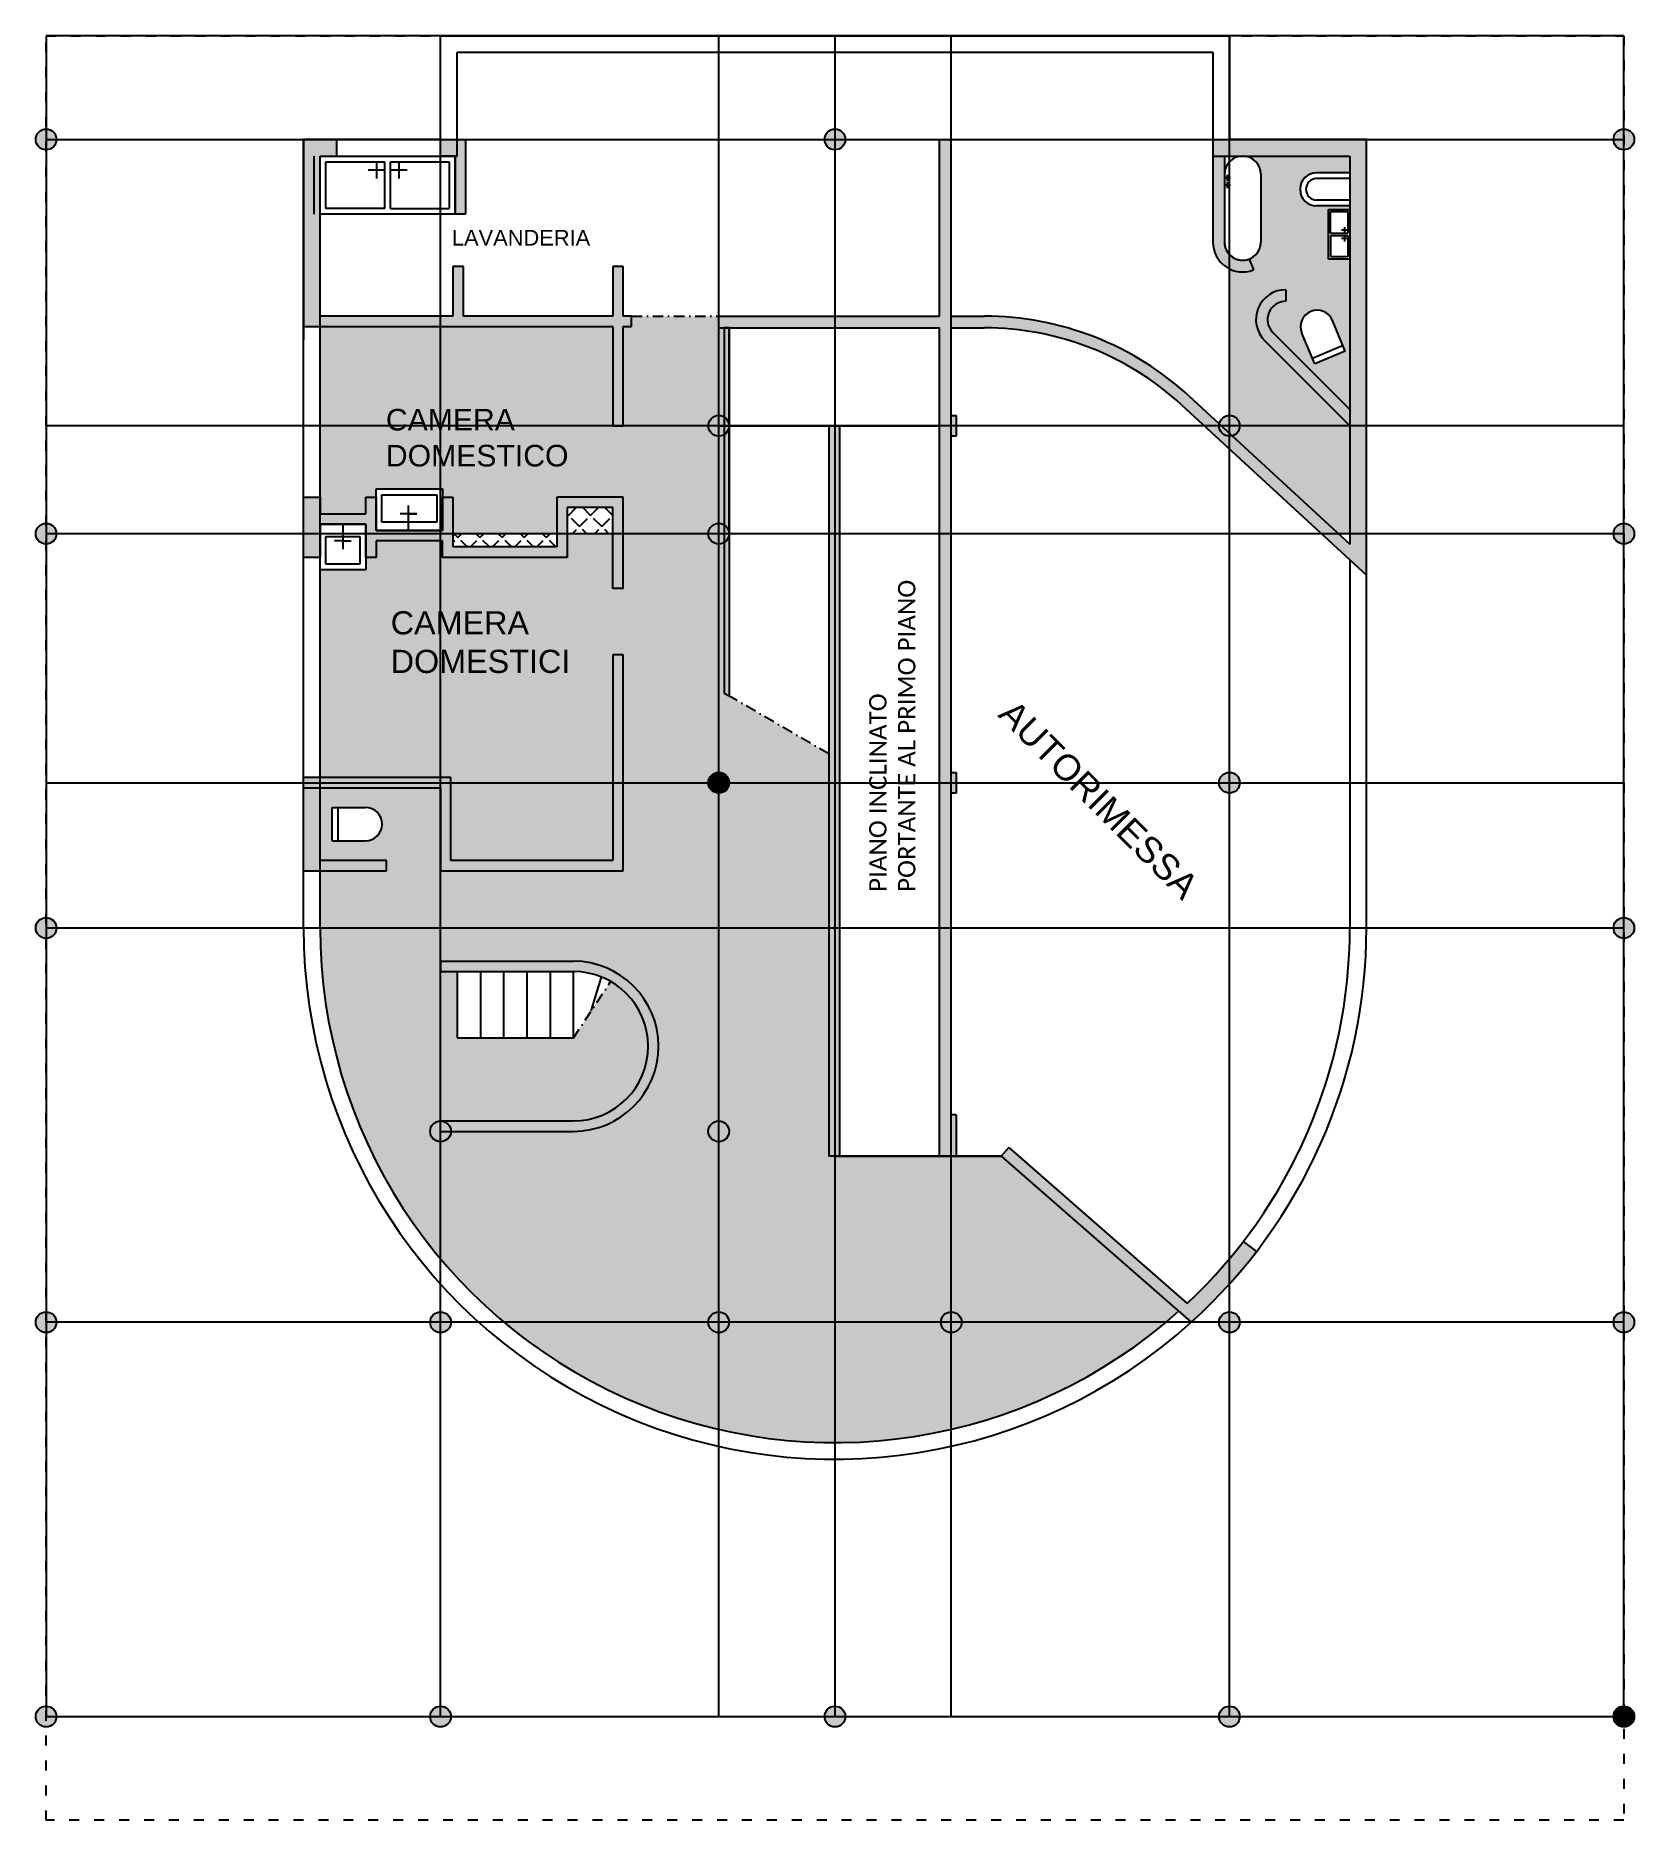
# Model space of a CAD drawing. Header units: millimetres. Extents: x 19789 to 21714, y 21259 to 23409.
import ezdxf

# ---------------------------------------------------------------- set-up
doc = ezdxf.new("R2010")
doc.units = ezdxf.units.MM
doc.linetypes.add('ACAD_ISO03W100', pattern=[30, 12, -18])
doc.linetypes.add('DASHDOT', pattern=[25.4, 12.7, -6.35, 0, -6.35])
for name, color, linetype in [('Costruzione', 1, 'Continuous'), ('Didascalie', 7, 'Continuous'), ('Layer Proiezione', 2, 'Continuous'), ('Murature', 7, 'Continuous'), ('Pavimentazioni', 8, 'Continuous'), ('Sanitari', 100, 'Continuous'), ('Serramenti', 4, 'Continuous')]:
    doc.layers.add(name, color=color, linetype=linetype)
doc.styles.get("Standard").update_dxf_attribs({"font": 'arial.ttf'})

msp = doc.modelspace()

# ---------------------------------------------------------------- hatches: boundary and pattern name
at = {"layer": 'DEFPOINTS'}
h = msp.add_hatch(color=256, dxfattribs=at)
h.dxf.hatch_style = 1
h.paths.add_polyline_path([(21268.7, 23041.1), (21371.2, 22938.6), (21371.2, 22958.4), (21278.6, 23051, -0.66958), (21294.1, 23088.6), (21294.1, 23102.6, 0.669274)])
at = {"layer": 'Murature'}
h = msp.add_hatch(color=256, dxfattribs=at)
h.dxf.hatch_style = 1
h.paths.add_polyline_path([(21713.7, 23283.6, 1), (21688.7, 23283.6, 1)])
h.paths.add_polyline_path([(21713.7, 22808.6, 1), (21688.7, 22808.6, 1)])
h.paths.add_polyline_path([(21688.7, 22333.6, 1), (21713.7, 22333.6, 1)])
h.paths.add_polyline_path([(21688.7, 21858.6, 1), (21713.7, 21858.6, 1)])
h.paths.add_polyline_path([(21213.7, 21383.6, 1), (21238.7, 21383.6, 1)])
h.paths.add_polyline_path([(21238.7, 21858.6, 1), (21213.7, 21858.6, 1)])
h.paths.add_polyline_path([(20763.7, 21383.6, 1), (20738.7, 21383.6, 1)])
h.paths.add_polyline_path([(20263.7, 21383.6, 1), (20288.7, 21383.6, 1)])
h.paths.add_polyline_path([(19813.7, 21383.6, 1), (19788.7, 21383.6, 1)])
h.paths.add_polyline_path([(20288.7, 21858.6, 1), (20263.7, 21858.6, 1)])
h.paths.add_polyline_path([(19813.7, 21858.6, 1), (19788.7, 21858.6, 1)])
h.paths.add_polyline_path([(19813.7, 22333.6, 1), (19788.7, 22333.6, 1)])
h.paths.add_polyline_path([(19788.7, 22808.6, 1), (19813.7, 22808.6, 1)])
h.paths.add_polyline_path([(20598.7, 22938.6, 1), (20623.7, 22938.6, 1)])
h.paths.add_polyline_path([(20763.7, 23283.6, 1), (20738.7, 23283.6, 1)])
h.paths.add_polyline_path([(19788.7, 23283.6, 1), (19813.7, 23283.6, 1)])
h = msp.add_hatch(color=256, dxfattribs=at)
h.dxf.hatch_style = 1
h.paths.add_polyline_path([(20151.2, 23283.6), (20111.2, 23283.6), (20111.2, 23058.1), (20131.2, 23058.1), (20131.2, 23263.6), (20151.2, 23263.6)])
h.paths.add_polyline_path([(20303.7, 23130.6), (20291.2, 23130.6), (20291.2, 23070.6), (20276.2, 23070.6), (20276.2, 23058.1), (20483.7, 23058.1), (20483.7, 22938.1), (20496.2, 22938.1), (20496.2, 23058.1), (20506.2, 23058.1), (20506.2, 23070.6), (20496.2, 23070.6), (20496.2, 23130.6), (20483.7, 23130.6), (20483.7, 23070.6), (20303.7, 23070.6)])
h.paths.add_polyline_path([(20276.2, 23070.6), (20131.2, 23070.6), (20131.2, 23058.1), (20276.2, 23058.1)])
h = msp.add_hatch(color=256, dxfattribs=at)
h.dxf.hatch_style = 1
h.paths.add_polyline_path([(20306.2, 23283.6), (20296.2, 23283.6), (20296.2, 23263.6), (20293.7, 23263.6), (20293.7, 23193.6), (20306.2, 23193.6)])
h.paths.add_polyline_path([(20296.2, 23283.6), (20276.2, 23283.6), (20276.2, 23263.6), (20293.7, 23263.6), (20296.2, 23263.6)])
h = msp.add_hatch(color=256, dxfattribs=at)
h.dxf.hatch_style = 1
h.paths.add_polyline_path([(20931.2, 23070.6), (20891.2, 23070.6), (20891.2, 23283.6), (20877.2, 23283.6), (20877.2, 23070.6), (20751.2, 23070.6), (20751.2, 23056.6), (20877.2, 23056.6), (20877.2, 22808.6), (20891.2, 22808.6), (20891.2, 22926.1), (20897.2, 22926.1), (20897.2, 22951.1), (20891.2, 22951.1), (20891.2, 23056.6), (20931.2, 23056.6, -0.188356), (21168.4, 22963.9), (21226.2, 22910.7), (21226.2, 22926.1, -0.414214), (21213.7, 22938.6, -0.048937), (21214, 22941), (21177.9, 22974.2, 0.188356)])
h.paths.add_polyline_path([(20751.2, 23070.6), (20611.2, 23070.6), (20611.2, 23056.6), (20751.2, 23056.6)])
h.paths.add_polyline_path([(20623.7, 23056.6), (20617.7, 23056.6), (20617.7, 22949.3, -0.261728), (20623.7, 22938.6)])
h.paths.add_polyline_path([(20751.2, 22938.6), (20743.7, 22938.6), (20743.7, 22808.6), (20751.2, 22808.6)])
h.paths.add_polyline_path([(20757.2, 22938.6), (20751.2, 22938.6), (20751.2, 22808.6), (20757.2, 22808.6)], flags=17)
h.paths.add_polyline_path([(20751.2, 22808.6), (20743.7, 22808.6), (20743.7, 22333.6), (20751.2, 22333.6)])
h.paths.add_polyline_path([(20757.2, 22808.6), (20751.2, 22808.6), (20751.2, 22333.6), (20757.2, 22333.6)])
h.paths.add_polyline_path([(20623.7, 22938.6, -0.261728), (20617.7, 22927.9), (20617.7, 22819.3, -0.261728), (20623.7, 22808.6)])
h.paths.add_polyline_path([(20623.7, 22808.6, -0.261728), (20617.7, 22797.9), (20617.7, 22616.6), (20623.7, 22613.1)])
h.paths.add_polyline_path([(20891.2, 22808.6), (20877.2, 22808.6), (20877.2, 22333.6), (20891.2, 22333.6), (20891.2, 22496.1), (20897.2, 22496.1), (20897.2, 22521.1), (20891.2, 22521.1)])
h.paths.add_polyline_path([(20751.2, 22333.6), (20743.7, 22333.6), (20743.7, 22058.6), (20751.2, 22058.6)])
h.paths.add_polyline_path([(20757.2, 22333.6), (20751.2, 22333.6), (20751.2, 22058.6), (20757.2, 22058.6)])
h.paths.add_polyline_path([(20891.2, 22333.6), (20877.2, 22333.6), (20877.2, 22058.6), (20897.2, 22058.6), (20897.2, 22108.6), (20891.2, 22108.6)])
h.paths.add_polyline_path([(21391.2, 22808.6), (21371.2, 22808.6), (21371.2, 22796.1), (21357.6, 22808.6), (21337, 22808.6), (21391.2, 22758.6)])
h.paths.add_polyline_path([(21229.7, 22926.6, -0.069359), (21226.2, 22926.1), (21226.2, 22910.7), (21337, 22808.6), (21357.6, 22808.6)])
h.paths.add_polyline_path([(21391.2, 23283.6), (21226.2, 23283.6), (21226.2, 23263.6), (21371.2, 23263.6), (21371.2, 22808.6), (21391.2, 22808.6)])
h.paths.add_polyline_path([(21226.2, 23283.6), (21206.2, 23283.6), (21206.2, 23263.6), (21226.2, 23263.6)], flags=17)
h = msp.add_hatch(color=256, dxfattribs=at)
h.dxf.hatch_style = 1
h.paths.add_polyline_path([(21220.2, 23263.6), (21206.2, 23263.6), (21206.2, 23160, 0.285049), (21226.2, 23127.8), (21226.2, 23144.9, -0.191536), (21220.2, 23160)])
h.paths.add_polyline_path([(21250, 23139.5, -0.303217), (21226.2, 23144.9), (21226.2, 23127.8, 0.208928), (21255, 23126.4)])
h = msp.add_hatch(color=256, dxfattribs=at)
h.dxf.hatch_style = 1
h.paths.add_polyline_path([(20598.7, 22808.6, 1), (20623.7, 22808.6, 1)])
h.paths.add_polyline_path([(20598.7, 22088.6, 1), (20623.7, 22088.6, 1)])
h.paths.add_polyline_path([(20288.7, 22088.6, 1), (20263.7, 22088.6, 1)])
h.paths.add_polyline_path([(20623.7, 21858.6, 1), (20598.7, 21858.6, 1)])
h.paths.add_polyline_path([(20878.7, 21858.6, 1), (20903.7, 21858.6, 1)])
h.paths.add_polyline_path([(21213.7, 22508.6, 1), (21238.7, 22508.6, 1)])
h.paths.add_polyline_path([(21238.7, 22938.6, 1), (21213.7, 22938.6, 1)])
h = msp.add_hatch(color=256, dxfattribs=at)
h.dxf.hatch_style = 1
h.paths.add_polyline_path([(20496.2, 22852.6), (20416.2, 22852.6), (20416.2, 22808.6), (20428.7, 22808.6), (20428.7, 22840.1), (20483.7, 22840.1), (20483.7, 22808.6), (20496.2, 22808.6)])
h.paths.add_polyline_path([(20496.2, 22808.6), (20483.7, 22808.6), (20483.7, 22742.6), (20496.2, 22742.6), (20496.2, 22752.6)])
h.paths.add_polyline_path([(20428.7, 22808.6), (20416.2, 22808.6), (20416.2, 22792.6), (20291.2, 22792.6), (20291.2, 22808.6), (20276.2, 22808.6), (20276.2, 22800.1), (20278.7, 22800.1), (20278.7, 22780.1), (20428.7, 22780.1)])
h.paths.add_polyline_path([(20291.2, 22852.6), (20278.7, 22852.6), (20278.7, 22812.6), (20276.2, 22812.6), (20276.2, 22808.6), (20291.2, 22808.6)])
h.paths.add_polyline_path([(20198.7, 22852.6), (20186.2, 22852.6), (20186.2, 22832.6), (20131.2, 22832.6), (20131.2, 22820.1), (20186.2, 22820.1), (20186.2, 22808.6), (20276.2, 22808.6), (20276.2, 22812.6), (20198.7, 22812.6)])
h.paths.add_polyline_path([(20276.2, 22808.6), (20186.2, 22808.6), (20186.2, 22780.1), (20198.7, 22780.1), (20198.7, 22800.1), (20276.2, 22800.1)])
h.paths.add_polyline_path([(20131.2, 22820.1), (20131.2, 22832.6), (20131.2, 22852.6), (20111.2, 22852.6), (20111.2, 22808.6), (20131.2, 22808.6)])
h.paths.add_polyline_path([(20131.2, 22808.6), (20111.2, 22808.6), (20111.2, 22780.1), (20131.2, 22780.1)])
h = msp.add_hatch(color=256, dxfattribs=at)
h.dxf.hatch_style = 1
h.paths.add_polyline_path([(20288.7, 22508.6), (20276.2, 22508.6), (20276.2, 22402.6), (20496.2, 22402.6), (20496.2, 22508.6), (20483.7, 22508.6), (20483.7, 22415.1), (20288.7, 22415.1)])
h.paths.add_polyline_path([(20496.2, 22662.6), (20483.7, 22662.6), (20483.7, 22508.6), (20496.2, 22508.6)])
h.paths.add_polyline_path([(20288.7, 22515.1), (20276.2, 22515.1), (20276.2, 22508.6), (20288.7, 22508.6)])
h.paths.add_polyline_path([(20276.2, 22515.1), (20131.2, 22515.1), (20131.2, 22508.6), (20276.2, 22508.6)])
h.paths.add_polyline_path([(20276.2, 22508.6), (20131.2, 22508.6), (20131.2, 22502.6), (20276.2, 22502.6)])
h.paths.add_polyline_path([(20131.2, 22515.1), (20111.2, 22515.1), (20111.2, 22508.6), (20131.2, 22508.6)])
h.paths.add_polyline_path([(20131.2, 22508.6), (20111.2, 22508.6), (20111.2, 22502.6), (20131.2, 22502.6)])
h = msp.add_hatch(color=256, dxfattribs=at)
h.dxf.hatch_style = 1
h.paths.add_polyline_path([(20598.7, 22508.6, 1), (20623.7, 22508.6, 1)])
h = msp.add_hatch(color=256, dxfattribs=at)
h.dxf.hatch_style = 1
h.paths.add_polyline_path([(20131.2, 22502.6), (20111.2, 22502.6), (20111.2, 22402.6), (20131.2, 22402.6)])
h.paths.add_polyline_path([(20211.2, 22415.1), (20131.2, 22415.1), (20131.2, 22402.6), (20211.2, 22402.6)])
h = msp.add_hatch(color=256, dxfattribs=at)
h.dxf.hatch_style = 1
h.paths.add_polyline_path([(20436.2, 22293.6), (20276.2, 22293.6), (20276.2, 22281.1), (20436.2, 22281.1, -1), (20436.2, 22101.1), (20276.2, 22101.1, -0.414214), (20288.7, 22088.6), (20436.2, 22088.6, 1)])
h = msp.add_hatch(color=256, dxfattribs=at)
h.dxf.hatch_style = 1
h.paths.add_polyline_path([(20960.4, 22069.1), (20951.2, 22058.6), (21180.2, 21858.6, 0.025471), (21226.2, 21904.7), (21226.2, 21935.1, -0.029869), (21175.4, 21881.4)])
h.paths.add_polyline_path([(21226.2, 21904.7), (21226.2, 21935.1, 0.010681), (21242.8, 21955.8), (21258.9, 21943.9, -0.01993)])
h = msp.add_hatch(color=256, dxfattribs=at)
h.dxf.hatch_style = 1
h.paths.add_polyline_path([(21688.7, 21383.6, 1), (21713.7, 21383.6, 1)])
at = {"layer": 'Pavimentazioni', "linetype": 'DASHDOT', "transparency": 33554559}
h = msp.add_hatch(dxfattribs=at)
h.set_pattern_fill('ANGLE', color=256, scale=2.6, angle=45)
h.set_pattern_definition([(45, (0, 0), (-12.841766, 12.841766), [13.208, -4.953]), (135, (0, 0), (-12.841766, -12.841766), [13.208, -4.953])])
h.paths.add_polyline_path([(20483.7, 23058.1), (20276.2, 23058.1), (20276.2, 22862.6), (20278.7, 22862.6), (20278.7, 22852.6), (20291.2, 22852.6), (20291.2, 22808.6), (20416.2, 22808.6), (20416.2, 22852.6), (20496.2, 22852.6), (20496.2, 22808.6), (20598.7, 22808.6, -0.585127), (20617.7, 22819.3), (20617.7, 22927.9, -0.585127), (20598.7, 22938.6, -0.585127), (20617.7, 22949.3), (20617.7, 23056.6), (20611.2, 23056.6), (20611.2, 23070.6), (20506.2, 23070.6), (20506.2, 23058.1), (20496.2, 23058.1), (20496.2, 22938.1), (20483.7, 22938.1)])
h.paths.add_polyline_path([(20276.2, 23058.1), (20131.2, 23058.1), (20131.2, 22832.6), (20186.2, 22832.6), (20186.2, 22852.6), (20198.7, 22852.6), (20198.7, 22862.6), (20276.2, 22862.6)])
h.paths.add_polyline_path([(20276.2, 22800.1), (20198.7, 22800.1), (20198.7, 22780.1), (20186.2, 22780.1), (20186.2, 22765.1), (20131.2, 22765.1), (20131.2, 22515.1), (20276.2, 22515.1)])
h.paths.add_polyline_path([(20617.7, 22797.9, -0.585127), (20598.7, 22808.6), (20496.2, 22808.6), (20496.2, 22752.6), (20496.2, 22742.6), (20483.7, 22742.6), (20483.7, 22808.6), (20428.7, 22808.6), (20428.7, 22780.1), (20276.2, 22780.1), (20276.2, 22515.1), (20288.7, 22515.1), (20288.7, 22415.1), (20483.7, 22415.1), (20483.7, 22662.6), (20496.2, 22662.6), (20496.2, 22402.6), (20276.2, 22402.6), (20276.2, 22333.6), (20743.7, 22333.6), (20743.7, 22543.6), (20617.7, 22616.6)])
h.paths.add_polyline_path([(20623.7, 22508.6, -1), (20598.7, 22508.6, -1)], flags=16)
h.paths.add_polyline_path([(20276.2, 22402.6), (20276.2, 22502.6), (20131.2, 22502.6), (20131.2, 22415.1), (20211.2, 22415.1), (20211.2, 22402.6), (20131.2, 22402.6), (20131.2, 22333.6), (20276.2, 22333.6)])
h.paths.add_polyline_path([(20185.9, 22438.8), (20145.9, 22438.8), (20145.9, 22478.8), (20185.9, 22478.8, -1)], flags=16)
h.paths.add_polyline_path([(20276.2, 22333.6), (20131.2, 22333.6, 0.176293), (20276.2, 21935.1), (20276.2, 22076.1, -0.414214), (20263.7, 22088.6, -0.414214), (20276.2, 22101.1)])
h.paths.add_polyline_path([(20481, 22269.1), (20436.2, 22201.1), (20296.2, 22201.1), (20296.2, 22281.1), (20276.2, 22281.1), (20276.2, 22101.1), (20436.2, 22101.1, 0.768319)], flags=17)
h.paths.add_polyline_path([(20751.2, 22058.6), (20743.7, 22058.6), (20743.7, 22333.6), (20276.2, 22333.6), (20276.2, 22293.6), (20436.2, 22293.6, -1), (20436.2, 22088.6), (20288.7, 22088.6, -0.414214), (20276.2, 22076.1), (20276.2, 21935.1, 0.043727), (20352.8, 21858.6), (20598.7, 21858.6, -1), (20623.7, 21858.6), (20751.2, 21858.6)])
h.paths.add_polyline_path([(20598.7, 22088.6, -1), (20623.7, 22088.6, -1)], flags=16)
h.paths.add_polyline_path([(20951.2, 22058.6), (20751.2, 22058.6), (20751.2, 21858.6), (20878.7, 21858.6, -1), (20903.7, 21858.6), (21149.7, 21858.6, 0.008159), (21165, 21871.8)])
h.paths.add_polyline_path([(21149.7, 21858.6), (20903.7, 21858.6, -1), (20878.7, 21858.6), (20751.2, 21858.6), (20751.2, 21713.6, 0.176293)])
h.paths.add_polyline_path([(20751.2, 21858.6), (20623.7, 21858.6, -1), (20598.7, 21858.6), (20352.8, 21858.6, 0.176293), (20751.2, 21713.6)])
h.paths.add_polyline_path([(21268.7, 23041.1, -0.669274), (21294.1, 23102.6), (21294.1, 23088.6, 0.66958), (21278.6, 23051), (21371.2, 22958.4), (21371.2, 23139.5), (21345.5, 23139.5), (21345.5, 23199.1), (21371.2, 23199.1), (21371.2, 23203.5), (21331.2, 23203.5, -1), (21331.2, 23243.5), (21371.2, 23243.5), (21371.2, 23263.6), (21242.2, 23263.6, -0.414214), (21264.2, 23241.6), (21264.2, 23160, -0.311253), (21250, 23139.5), (21255, 23126.4, -0.208928), (21226.2, 23127.8), (21226.2, 22951.1, -0.414214), (21238.7, 22938.6, -0.335223), (21229.7, 22926.6), (21357.6, 22808.6), (21371.2, 22808.6), (21371.2, 22938.6)])
h.paths.add_polyline_path([(21328.9, 23013.3), (21313.4, 23050.2, -1), (21350.3, 23065.6), (21365.7, 23028.7)], flags=16)
h = msp.add_hatch(dxfattribs=at)
h.set_pattern_fill('ANGLE', color=256, scale=2.7, angle=45)
h.set_pattern_definition([(45, (0, 0), (-13.33568, 13.33568), [13.716, -5.1435]), (135, (0, 0), (-13.33568, -13.33568), [13.716, -5.1435])])
h.paths.add_polyline_path([(20483.7, 22840.1), (20428.7, 22840.1), (20428.7, 22808.6), (20483.7, 22808.6)])
h.paths.add_polyline_path([(20416.2, 22808.6), (20291.2, 22808.6), (20291.2, 22792.6), (20416.2, 22792.6)])

# ---------------------------------------------------------------- linework, layer by layer
at = {"layer": 'Costruzione'}
for p, q in [((21701.2, 23408.6), (19801.2, 23408.6)), ((19801.2, 23408.6), (19801.2, 21383.6)), ((20276.2, 21383.6), (20276.2, 23408.6)), ((20611.2, 21383.6), (20611.2, 23408.6)), ((20751.2, 23408.6), (20751.2, 21383.6)), ((20891.2, 21383.6), (20891.2, 23408.6)), ((21226.2, 21383.6), (21226.2, 23408.6)), ((21701.2, 21383.6), (21701.2, 23408.6)), ((19801.2, 23283.6), (21701.2, 23283.6)), ((21701.2, 22938.6), (19801.2, 22938.6)), ((21701.2, 22808.6), (19801.2, 22808.6)), ((19801.2, 22508.6), (21701.2, 22508.6)), ((19801.2, 22333.6), (21701.2, 22333.6)), ((21701.2, 21858.6), (19801.2, 21858.6)), ((19801.2, 21383.6), (21701.2, 21383.6))]:
    msp.add_line(p, q, dxfattribs=at)
at = {"layer": 'Costruzione', "linetype": 'DASHDOT'}
for p, q in [((20506.2, 23070.6), (20611.2, 23070.6)), ((20743.7, 22543.6), (20617.7, 22616.6)), ((20436.2, 22201.1), (20481, 22269.1))]:
    msp.add_line(p, q, dxfattribs=at)
at = {"layer": 'DEFPOINTS'}
for p, q in [((20151.2, 23283.6), (20111.2, 23283.6)), ((20111.2, 23283.6), (20111.2, 23058.1)), ((20131.2, 23070.6), (20131.2, 23263.6)), ((20131.2, 23263.6), (20151.2, 23263.6)), ((20151.2, 23263.6), (20151.2, 23283.6)), ((21294.1, 23102.6), (21294.1, 23088.6)), ((20623.7, 23056.6), (20623.7, 22613.1)), ((20617.7, 22616.6), (20623.7, 22613.1))]:
    msp.add_line(p, q, dxfattribs=at)
for radius in [36, 22]:
    msp.add_arc((21294.1, 23066.6), radius, 90, 225.1735, dxfattribs=at)
at = {"layer": 'Layer Proiezione', "linetype": 'ACAD_ISO03W100'}
for p, q in [((19801.2, 21258.6), (19801.2, 23408.6)), ((19801.2, 23408.6), (21701.2, 23408.6)), ((21701.2, 23408.6), (21701.2, 21258.6)), ((21701.2, 21258.6), (19801.2, 21258.6))]:
    msp.add_line(p, q, dxfattribs=at)
at = {"layer": 'Murature'}
for p, q in [((20276.2, 23283.6), (20276.2, 23408.6)), ((20276.2, 23408.6), (21226.2, 23408.6)), ((21226.2, 23408.6), (21226.2, 23283.6)), ((20296.2, 23263.6), (20296.2, 23388.6)), ((20296.2, 23388.6), (21206.2, 23388.6)), ((21206.2, 23388.6), (21206.2, 23263.6)), ((20111.2, 22333.6), (20111.2, 23283.6)), ((20111.2, 23283.6), (20276.2, 23283.6)), ((20131.2, 23283.6), (20111.2, 23283.6)), ((20111.2, 23283.6), (20111.2, 23042.6)), ((20131.2, 22333.6), (20131.2, 23263.6)), ((20131.2, 23263.6), (20296.2, 23263.6)), ((20276.2, 23283.6), (20306.2, 23283.6)), ((20276.2, 23263.6), (20276.2, 23283.6)), ((20293.7, 23263.6), (20276.2, 23263.6)), ((20293.7, 23193.6), (20293.7, 23263.6)), ((20306.2, 23283.6), (20306.2, 23193.6)), ((20877.2, 23283.6), (20891.2, 23283.6)), ((20877.2, 23070.6), (20877.2, 23283.6)), ((20891.2, 23070.6), (20891.2, 23283.6)), ((21206.2, 23263.6), (21371.2, 23263.6)), ((21206.2, 23263.6), (21206.2, 23160)), ((21220.2, 23263.6), (21220.2, 23160)), ((21391.2, 23283.6), (21226.2, 23283.6)), ((21371.2, 23263.6), (21371.2, 22796.1)), ((21391.2, 22333.6), (21391.2, 23283.6)), ((20306.2, 23193.6), (20293.7, 23193.6)), ((21250, 23139.5), (21255, 23126.4)), ((20303.7, 23130.6), (20291.2, 23130.6)), ((20291.2, 23130.6), (20291.2, 23070.6)), ((20303.7, 23070.6), (20303.7, 23130.6)), ((20496.2, 23130.6), (20483.7, 23130.6)), ((20483.7, 23130.6), (20483.7, 23070.6)), ((20496.2, 23070.6), (20496.2, 23130.6)), ((20291.2, 23070.6), (20131.2, 23070.6)), ((20483.7, 23070.6), (20303.7, 23070.6)), ((20506.2, 23070.6), (20496.2, 23070.6)), ((20506.2, 23058.1), (20506.2, 23070.6)), ((20611.2, 23056.6), (20611.2, 23070.6)), ((20611.2, 23070.6), (20877.2, 23070.6)), ((20891.2, 23070.6), (20931.2, 23070.6)), ((20111.2, 23058.1), (20483.7, 23058.1)), ((20483.7, 23058.1), (20483.7, 22938.1)), ((20496.2, 22938.1), (20496.2, 23058.1)), ((20496.2, 23058.1), (20506.2, 23058.1)), ((20611.2, 23056.6), (20877.2, 23056.6)), ((20623.7, 23056.6), (20617.7, 23056.6)), ((20617.7, 23056.6), (20617.7, 22616.6)), ((20623.7, 22808.6), (20623.7, 23056.6)), ((20877.2, 22058.6), (20877.2, 23056.6)), ((20891.2, 22951.1), (20891.2, 23056.6)), ((20891.2, 23056.6), (20931.2, 23056.6)), ((21278.6, 23051), (21371.2, 22958.4)), ((21268.7, 23041.1), (21371.2, 22938.6)), ((21168.4, 22963.9), (21391.2, 22758.6)), ((21177.9, 22974.2), (21371.2, 22796.1)), ((20891.2, 22951.1), (20897.2, 22951.1)), ((20897.2, 22951.1), (20897.2, 22926.1)), ((20496.2, 22938.1), (20483.7, 22938.1)), ((20611.2, 22938.6), (20877.2, 22938.6)), ((20623.7, 22938.6), (20743.7, 22938.6)), ((20743.7, 22938.6), (20743.7, 22058.6)), ((20757.2, 22058.6), (20757.2, 22938.6)), ((20891.2, 22521.1), (20891.2, 22926.1)), ((20897.2, 22926.1), (20891.2, 22926.1)), ((20111.2, 22780.1), (20111.2, 22852.6)), ((20111.2, 22852.6), (20131.2, 22852.6)), ((20131.2, 22852.6), (20131.2, 22832.6)), ((20186.2, 22832.6), (20186.2, 22852.6)), ((20186.2, 22852.6), (20198.7, 22852.6)), ((20198.7, 22852.6), (20198.7, 22812.6)), ((20278.7, 22812.6), (20278.7, 22852.6)), ((20278.7, 22852.6), (20291.2, 22852.6)), ((20291.2, 22852.6), (20291.2, 22792.6)), ((20496.2, 22852.6), (20416.2, 22852.6)), ((20416.2, 22852.6), (20416.2, 22792.6)), ((20483.7, 22840.1), (20428.7, 22840.1)), ((20428.7, 22840.1), (20428.7, 22780.1)), ((20483.7, 22742.6), (20483.7, 22840.1)), ((20496.2, 22752.6), (20496.2, 22852.6)), ((20131.2, 22832.6), (20186.2, 22832.6)), ((20186.2, 22820.1), (20131.2, 22820.1)), ((20131.2, 22820.1), (20131.2, 22780.1)), ((20186.2, 22780.1), (20186.2, 22820.1)), ((20198.7, 22812.6), (20278.7, 22812.6)), ((20278.7, 22800.1), (20198.7, 22800.1)), ((20198.7, 22800.1), (20198.7, 22780.1)), ((20278.7, 22780.1), (20278.7, 22800.1)), ((20416.2, 22792.6), (20291.2, 22792.6)), ((20131.2, 22780.1), (20111.2, 22780.1)), ((20198.7, 22780.1), (20186.2, 22780.1)), ((20428.7, 22780.1), (20278.7, 22780.1)), ((21371.2, 22777), (21371.2, 22333.6)), ((20496.2, 22742.6), (20496.2, 22752.6)), ((20496.2, 22742.6), (20483.7, 22742.6)), ((20496.2, 22662.6), (20483.7, 22662.6)), ((20483.7, 22662.6), (20483.7, 22415.1)), ((20496.2, 22402.6), (20496.2, 22662.6)), ((20288.7, 22515.1), (20111.2, 22515.1)), ((20288.7, 22415.1), (20288.7, 22515.1)), ((20891.2, 22521.1), (20897.2, 22521.1)), ((20897.2, 22521.1), (20897.2, 22496.1)), ((20111.2, 22502.6), (20276.2, 22502.6)), ((20276.2, 22502.6), (20276.2, 22402.6)), ((20891.2, 22108.6), (20891.2, 22496.1)), ((20897.2, 22496.1), (20891.2, 22496.1)), ((20211.2, 22415.1), (20131.2, 22415.1)), ((20211.2, 22402.6), (20211.2, 22415.1)), ((20483.7, 22415.1), (20288.7, 22415.1)), ((20111.2, 22402.6), (20211.2, 22402.6)), ((20276.2, 22402.6), (20496.2, 22402.6)), ((20276.2, 22293.6), (20436.2, 22293.6)), ((20276.2, 22293.6), (20276.2, 22281.1)), ((20276.2, 22281.1), (20436.2, 22281.1)), ((20276.2, 22281.1), (20296.2, 22281.1)), ((20296.2, 22281.1), (20296.2, 22201.1)), ((20324.2, 22281.1), (20324.2, 22201.1)), ((20352.2, 22281.1), (20352.2, 22201.1)), ((20380.2, 22281.1), (20380.2, 22201.1)), ((20408.2, 22281.1), (20408.2, 22201.1)), ((20436.2, 22201.1), (20436.2, 22281.1)), ((20457.7, 22233.7), (20470, 22274.5)), ((20296.2, 22201.1), (20436.2, 22201.1)), ((20897.2, 22108.6), (20891.2, 22108.6)), ((20897.2, 22108.6), (20897.2, 22058.6)), ((20276.2, 22101.1), (20436.2, 22101.1)), ((20276.2, 22088.6), (20436.2, 22088.6)), ((20960.4, 22069.1), (20951.2, 22058.6)), ((20960.4, 22069.1), (21175.4, 21881.4)), ((20951.2, 22058.6), (20743.7, 22058.6)), ((20751.2, 22058.6), (20951.2, 22058.6)), ((20751.2, 22058.6), (20877.2, 22058.6)), ((20877.2, 22058.6), (20757.2, 22058.6)), ((20951.2, 22058.6), (21180.2, 21858.6)), ((21242.8, 21955.8), (21258.9, 21943.9))]:
    msp.add_line(p, q, dxfattribs=at)
for centre in [(19801.2, 23283.6), (20751.2, 23283.6), (21701.2, 23283.6), (20611.2, 22938.6), (21226.2, 22938.6), (19801.2, 22808.6), (20611.2, 22808.6), (21701.2, 22808.6), (20611.2, 22508.6), (21226.2, 22508.6), (19801.2, 22333.6), (21701.2, 22333.6), (20276.2, 22088.6), (20611.2, 22088.6), (19801.2, 21858.6), (20276.2, 21858.6), (20611.2, 21858.6), (20891.2, 21858.6), (21226.2, 21858.6), (21701.2, 21858.6), (19801.2, 21383.6), (20276.2, 21383.6), (20751.2, 21383.6), (21226.2, 21383.6), (21701.2, 21383.6)]:
    msp.add_circle(centre, 12.5, dxfattribs=at)
for centre, radius, start, end in [((21242.2, 23160), 36, 180, 290.8445), ((21242.2, 23160), 22, 180, 290.8445), ((20931.2, 22706.6), 364, 47.332, 90), ((20931.2, 22706.6), 350, 47.332, 90), ((20751.2, 22333.6), 620, 313.164, 0), ((20751.2, 22333.6), 640, 312.0819, 0), ((20436.2, 22191.1), 102.5, 270, 90), ((20436.2, 22191.1), 90, 270, 90)]:
    msp.add_arc(centre, radius, start, end, dxfattribs=at)
at = {"layer": 'Sanitari'}
for p, q in [((20124.2, 23193.6), (20124.2, 23263.6)), ((20131.2, 23193.6), (20131.2, 23263.6)), ((20131.2, 23263.6), (20293.7, 23263.6)), ((20293.7, 23263.6), (20293.7, 23193.6)), ((20138.2, 23200.6), (20138.2, 23256.6)), ((20138.2, 23256.6), (20209, 23256.6)), ((20209, 23246.6), (20189, 23246.6)), ((20199, 23256.6), (20199, 23236.6)), ((20209, 23200.6), (20209, 23256.6)), ((20216, 23200.6), (20216, 23256.6)), ((20216, 23256.6), (20286.7, 23256.6)), ((20236, 23246.6), (20216, 23246.6)), ((20226, 23256.6), (20226, 23236.6)), ((20286.7, 23256.6), (20286.7, 23200.6)), ((21220.2, 23241.6), (21220.2, 23160)), ((21264.2, 23241.6), (21264.2, 23160)), ((21371.2, 23243.5), (21331.2, 23243.5)), ((21371.2, 23243.5), (21371.2, 23203.5)), ((21227.6, 23237.2), (21220.2, 23237.2)), ((21227.6, 23228.6), (21220.2, 23228.6)), ((21223.9, 23233.5), (21223.9, 23240.9)), ((21223.9, 23224.9), (21223.9, 23232.2)), ((21371.2, 23236.5), (21331.2, 23236.5)), ((20209, 23200.6), (20138.2, 23200.6)), ((20216, 23200.6), (20286.7, 23200.6)), ((21371.2, 23210.5), (21331.2, 23210.5)), ((21371.2, 23203.5), (21331.2, 23203.5)), ((21345.5, 23139.5), (21345.5, 23199.1)), ((21345.5, 23199.1), (21371.2, 23199.1)), ((21371.2, 23199.1), (21371.2, 23139.5)), ((20293.7, 23193.6), (20131.2, 23193.6)), ((21348.1, 23170.6), (21348.1, 23196.6)), ((21348.1, 23196.6), (21368.7, 23196.6)), ((21365, 23170.6), (21365, 23177.9)), ((21368.7, 23196.6), (21368.7, 23170.6)), ((21348.1, 23170.6), (21368.7, 23170.6)), ((21348.1, 23168), (21368.7, 23168)), ((21348.1, 23168), (21348.1, 23142.1)), ((21368.7, 23174.3), (21361.3, 23174.3)), ((21368.7, 23164.4), (21361.3, 23164.4)), ((21365, 23160.7), (21365, 23168)), ((21368.7, 23168), (21368.7, 23142.1)), ((21371.2, 23139.5), (21345.5, 23139.5)), ((21368.7, 23142.1), (21348.1, 23142.1)), ((21328.9, 23013.3), (21313.4, 23050.2)), ((21365.7, 23028.7), (21350.3, 23065.6)), ((21363, 23035.2), (21326.2, 23019.7)), ((21365.7, 23028.7), (21328.9, 23013.3)), ((20198.7, 22812.6), (20198.7, 22862.6)), ((20198.7, 22862.6), (20278.7, 22862.6)), ((20205.7, 22855.6), (20271.7, 22855.6)), ((20205.7, 22822.6), (20205.7, 22855.6)), ((20271.7, 22855.6), (20271.7, 22822.6)), ((20278.7, 22862.6), (20278.7, 22812.6)), ((20237.5, 22812.6), (20237.5, 22842.6)), ((20131.2, 22765.1), (20131.2, 22820.1)), ((20131.2, 22820.1), (20186.2, 22820.1)), ((20158.7, 22820.1), (20158.7, 22790.1)), ((20186.2, 22820.1), (20186.2, 22765.1)), ((20278.7, 22812.6), (20198.7, 22812.6)), ((20198.7, 22812.6), (20237.5, 22812.6)), ((20271.7, 22822.6), (20205.7, 22822.6)), ((20247.5, 22832.6), (20227.5, 22832.6)), ((20237.5, 22832.6), (20247.5, 22832.6)), ((20138.2, 22772.1), (20138.2, 22805.1)), ((20138.2, 22805.1), (20179.2, 22805.1)), ((20158.7, 22800.1), (20148.7, 22800.1)), ((20158.7, 22800.1), (20168.7, 22800.1)), ((20179.2, 22805.1), (20179.2, 22772.1)), ((20179.2, 22772.1), (20138.2, 22772.1)), ((20186.2, 22765.1), (20131.2, 22765.1)), ((20145.9, 22438.8), (20145.9, 22478.8)), ((20145.9, 22478.8), (20185.9, 22478.8)), ((20152.9, 22438.8), (20152.9, 22478.8)), ((20145.9, 22438.8), (20185.9, 22438.8))]:
    msp.add_line(p, q, dxfattribs=at)
for centre, radius, start, end in [((21242.2, 23241.6), 22, 0, 180), ((21331.2, 23223.5), 20, 90, 270), ((21331.2, 23223.5), 13, 90, 270), ((21242.2, 23160), 22, 180, 0), ((21331.8, 23057.9), 20, 22.7625, 202.7625), ((20185.9, 22458.8), 20, 270, 90)]:
    msp.add_arc(centre, radius, start, end, dxfattribs=at)
at = {"layer": 'Serramenti'}
for p, q in [((20276.2, 23283.6), (20151.2, 23283.6)), ((20151.2, 23263.6), (20276.2, 23263.6))]:
    msp.add_line(p, q, dxfattribs=at)
for radius, end in [(640, 312.0819), (620, 311.8623)]:
    msp.add_arc((20751.2, 22333.6), radius, 180, end, dxfattribs=at)

# ---------------------------------------------------------------- texts
at = {"layer": 'Didascalie', "linetype": 'DASHDOT', "attachment_point": 1}
for s, width, gutter_width, insert, char_height in [('LAVANDERIA', 225.741, 94.1, (20289.9, 23174.6), 18.82), ('CAMERA\\PDOMESTICO', 242.931, 130, (20210.4, 22959), 26), ('CAMERA\\PDOMESTICI', 240.678, 139.4, (20216.2, 22715.2), 27.87)]:
    msp.add_mtext_dynamic_manual_height_columns(s, width=width, gutter_width=gutter_width, heights=[0], dxfattribs=dict(at, insert=insert, char_height=char_height))
at = {"layer": 'Didascalie', "insert": (20792.4, 22377.1), "char_height": 20.851, "attachment_point": 1, "rotation": 90}
msp.add_mtext_dynamic_manual_height_columns('{\\fCalibri|b0|i0|c0|p34;PIANO INCLINATO\\PPORTANTE AL PRIMO PIANO}', width=448.925, gutter_width=104.3, heights=[85.9], dxfattribs=at)
at = {"layer": 'Didascalie', "linetype": 'DASHDOT', "insert": (20968.2, 22611.2), "char_height": 31.078, "attachment_point": 1, "rotation": 315}
msp.add_mtext_dynamic_manual_height_columns('AUTORIMESSA', width=372.835, gutter_width=155.4, heights=[0], dxfattribs=at)

doc.saveas('drawing.dxf')
